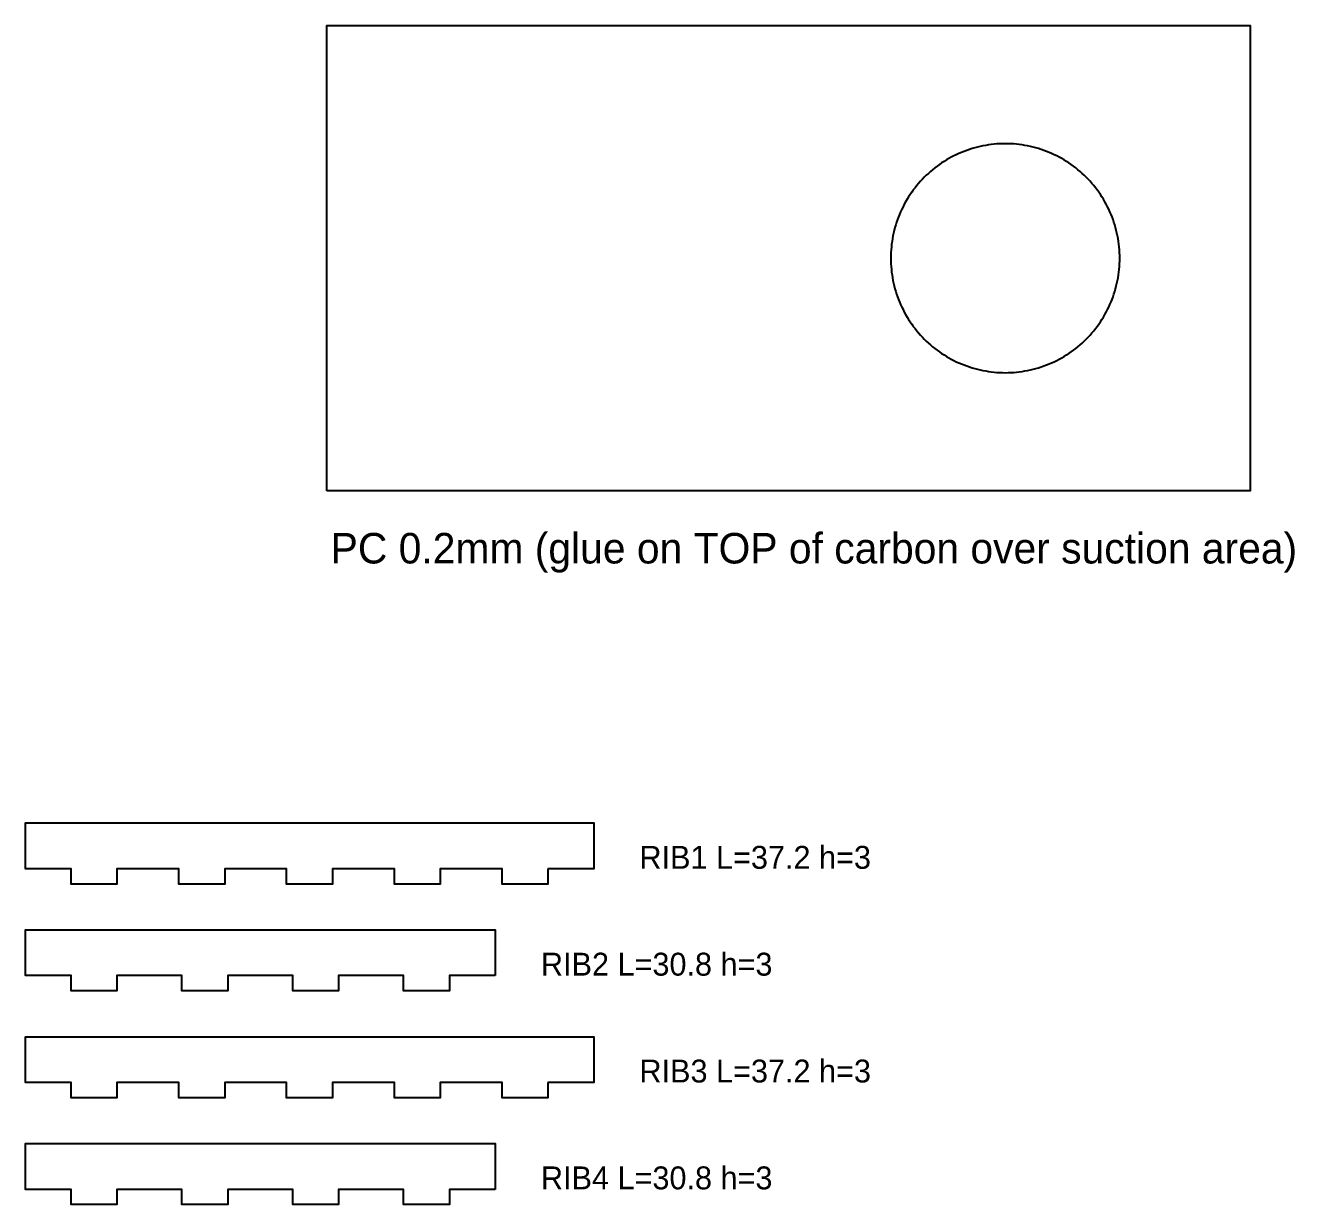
# Model space of a CAD drawing. Header units: millimetres. Extents: x -50 to 50, y -147 to 35.
# Drawn here: x -50 to 33.2, y -147 to -69.8 of the extents above; entities that cross this region are included whole.
import ezdxf

# ---------------------------------------------------------------- set-up
doc = ezdxf.new("R2010")
doc.units = ezdxf.units.MM
for name, color, linetype in [('PC_SHEET', 4, 'Continuous'), ('RIB_PARTS', 5, 'Continuous'), ('TEXT', 2, 'Continuous')]:
    doc.layers.add(name, color=color, linetype=linetype)

msp = doc.modelspace()

# ---------------------------------------------------------------- linework, layer by layer
at = {"layer": 'PC_SHEET'}
for points in [[(-30.25, -100.25), (-30.25, -69.75), (30.25, -69.75), (30.25, -100.25), (-30.25, -100.25)], [(21.698, -84.816), (21.691, -84.632), (21.68, -84.448), (21.664, -84.265), (21.644, -84.082), (21.619, -83.9), (21.59, -83.718), (21.556, -83.537), (21.518, -83.357), (21.475, -83.178), (21.428, -83), (21.377, -82.823), (21.321, -82.647), (21.262, -82.473), (21.197, -82.301), (21.129, -82.13), (21.057, -81.961), (20.98, -81.793), (20.899, -81.628), (20.814, -81.465), (20.726, -81.303), (20.633, -81.144), (20.536, -80.988), (20.436, -80.833), (20.332, -80.681), (20.224, -80.532), (20.113, -80.386), (19.998, -80.242), (19.879, -80.101), (19.757, -79.963), (19.632, -79.828), (19.503, -79.697), (19.372, -79.568), (19.237, -79.443), (19.099, -79.321), (18.958, -79.202), (18.814, -79.087), (18.668, -78.976), (18.519, -78.868), (18.367, -78.764), (18.212, -78.664), (18.056, -78.567), (17.897, -78.474), (17.735, -78.386), (17.572, -78.301), (17.407, -78.22), (17.239, -78.143), (17.07, -78.071), (16.899, -78.003), (16.727, -77.938), (16.553, -77.879), (16.377, -77.823), (16.2, -77.772), (16.022, -77.725), (15.843, -77.682), (15.663, -77.644), (15.482, -77.61), (15.3, -77.581), (15.118, -77.556), (14.935, -77.536), (14.752, -77.52), (14.568, -77.509), (14.384, -77.502), (14.2, -77.5), (14.016, -77.502), (13.832, -77.509), (13.648, -77.52), (13.465, -77.536), (13.282, -77.556), (13.1, -77.581), (12.918, -77.61), (12.737, -77.644), (12.557, -77.682), (12.378, -77.725), (12.2, -77.772), (12.023, -77.823), (11.847, -77.879), (11.673, -77.938), (11.501, -78.003), (11.33, -78.071), (11.161, -78.143), (10.993, -78.22), (10.828, -78.301), (10.665, -78.386), (10.503, -78.474), (10.344, -78.567), (10.188, -78.664), (10.033, -78.764), (9.881, -78.868), (9.732, -78.976), (9.586, -79.087), (9.442, -79.202), (9.301, -79.321), (9.163, -79.443), (9.028, -79.568), (8.897, -79.697), (8.768, -79.828), (8.643, -79.963), (8.521, -80.101), (8.402, -80.242), (8.287, -80.386), (8.176, -80.532), (8.068, -80.681), (7.964, -80.833), (7.864, -80.988), (7.767, -81.144), (7.674, -81.303), (7.586, -81.465), (7.501, -81.628), (7.42, -81.793), (7.343, -81.961), (7.271, -82.13), (7.203, -82.301), (7.138, -82.473), (7.079, -82.647), (7.023, -82.823), (6.972, -83), (6.925, -83.178), (6.882, -83.357), (6.844, -83.537), (6.81, -83.718), (6.781, -83.9), (6.756, -84.082), (6.736, -84.265), (6.72, -84.448), (6.709, -84.632), (6.702, -84.816), (6.7, -85), (6.702, -85.184), (6.709, -85.368), (6.72, -85.552), (6.736, -85.735), (6.756, -85.918), (6.781, -86.1), (6.81, -86.282), (6.844, -86.463), (6.882, -86.643), (6.925, -86.822), (6.972, -87), (7.023, -87.177), (7.079, -87.353), (7.138, -87.527), (7.203, -87.699), (7.271, -87.87), (7.343, -88.039), (7.42, -88.207), (7.501, -88.372), (7.586, -88.535), (7.674, -88.697), (7.767, -88.856), (7.864, -89.012), (7.964, -89.167), (8.068, -89.319), (8.176, -89.468), (8.287, -89.614), (8.402, -89.758), (8.521, -89.899), (8.643, -90.037), (8.768, -90.172), (8.897, -90.303), (9.028, -90.432), (9.163, -90.557), (9.301, -90.679), (9.442, -90.798), (9.586, -90.913), (9.732, -91.024), (9.881, -91.132), (10.033, -91.236), (10.188, -91.336), (10.344, -91.433), (10.503, -91.526), (10.665, -91.614), (10.828, -91.699), (10.993, -91.78), (11.161, -91.857), (11.33, -91.929), (11.501, -91.997), (11.673, -92.062), (11.847, -92.121), (12.023, -92.177), (12.2, -92.228), (12.378, -92.275), (12.557, -92.318), (12.737, -92.356), (12.918, -92.39), (13.1, -92.419), (13.282, -92.444), (13.465, -92.464), (13.648, -92.48), (13.832, -92.491), (14.016, -92.498), (14.2, -92.5), (14.384, -92.498), (14.568, -92.491), (14.752, -92.48), (14.935, -92.464), (15.118, -92.444), (15.3, -92.419), (15.482, -92.39), (15.663, -92.356), (15.843, -92.318), (16.022, -92.275), (16.2, -92.228), (16.377, -92.177), (16.553, -92.121), (16.727, -92.062), (16.899, -91.997), (17.07, -91.929), (17.239, -91.857), (17.407, -91.78), (17.572, -91.699), (17.735, -91.614), (17.897, -91.526), (18.056, -91.433), (18.212, -91.336), (18.367, -91.236), (18.519, -91.132), (18.668, -91.024), (18.814, -90.913), (18.958, -90.798), (19.099, -90.679), (19.237, -90.557), (19.372, -90.432), (19.503, -90.303), (19.632, -90.172), (19.757, -90.037), (19.879, -89.899), (19.998, -89.758), (20.113, -89.614), (20.224, -89.468), (20.332, -89.319), (20.436, -89.167), (20.536, -89.012), (20.633, -88.856), (20.726, -88.697), (20.814, -88.535), (20.899, -88.372), (20.98, -88.207), (21.057, -88.039), (21.129, -87.87), (21.197, -87.699), (21.262, -87.527), (21.321, -87.353), (21.377, -87.177), (21.428, -87), (21.475, -86.822), (21.518, -86.643), (21.556, -86.463), (21.59, -86.282), (21.619, -86.1), (21.644, -85.918), (21.664, -85.735), (21.68, -85.552), (21.691, -85.368), (21.698, -85.184), (21.7, -85), (21.698, -84.816)]]:
    msp.add_lwpolyline(points, close=True, dxfattribs=at)
at = {"layer": 'RIB_PARTS'}
for points in [[(-15.767, -125), (-15.767, -126), (-18.767, -126), (-18.767, -125), (-22.825, -125), (-22.825, -126), (-25.825, -126), (-25.825, -125), (-29.883, -125), (-29.883, -126), (-32.883, -126), (-32.883, -125), (-36.942, -125), (-36.942, -126), (-39.942, -126), (-39.942, -125), (-44, -125), (-44, -126), (-47, -126), (-47, -125), (-50, -125), (-50, -122), (-12.767, -122), (-12.767, -125), (-15.767, -125)], [(-19.221, -132), (-22.221, -132), (-22.221, -133), (-25.221, -133), (-25.221, -132), (-29.481, -132), (-29.481, -133), (-32.481, -133), (-32.481, -132), (-36.74, -132), (-36.74, -133), (-39.74, -133), (-39.74, -132), (-44, -132), (-44, -133), (-47, -133), (-47, -132), (-50, -132), (-50, -129), (-19.221, -129), (-19.221, -132)], [(-15.767, -139), (-15.767, -140), (-18.767, -140), (-18.767, -139), (-22.825, -139), (-22.825, -140), (-25.825, -140), (-25.825, -139), (-29.883, -139), (-29.883, -140), (-32.883, -140), (-32.883, -139), (-36.942, -139), (-36.942, -140), (-39.942, -140), (-39.942, -139), (-44, -139), (-44, -140), (-47, -140), (-47, -139), (-50, -139), (-50, -136), (-12.767, -136), (-12.767, -139), (-15.767, -139)], [(-19.221, -146), (-22.221, -146), (-22.221, -147), (-25.221, -147), (-25.221, -146), (-29.481, -146), (-29.481, -147), (-32.481, -147), (-32.481, -146), (-36.74, -146), (-36.74, -147), (-39.74, -147), (-39.74, -146), (-44, -146), (-44, -147), (-47, -147), (-47, -146), (-50, -146), (-50, -143), (-19.221, -143), (-19.221, -146)]]:
    msp.add_lwpolyline(points, close=True, dxfattribs=at)

# ---------------------------------------------------------------- texts
at = {"layer": 'TEXT'}
for s, height, p in [('PC 0.2mm (glue on TOP of carbon over suction area)', 2, (-30, -105)), ('RIB1 L=37.2 h=3', 1.5, (-9.767, -125)), ('RIB2 L=30.8 h=3', 1.5, (-16.221, -132)), ('RIB3 L=37.2 h=3', 1.5, (-9.767, -139)), ('RIB4 L=30.8 h=3', 1.5, (-16.221, -146))]:
    msp.add_text(s, height=height, dxfattribs=at).set_placement(p)

doc.saveas('drawing.dxf')
